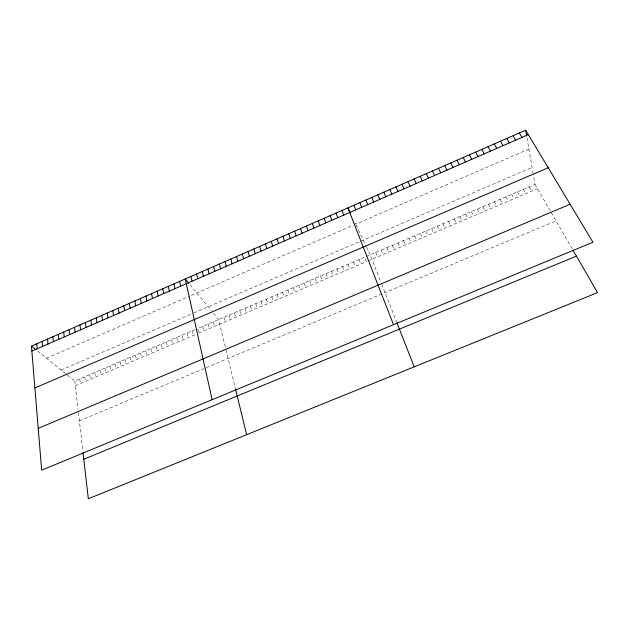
<?xml version="1.0" encoding="UTF-8"?>
<svg xmlns="http://www.w3.org/2000/svg" width="629" height="629" viewBox="0 0 629 629"><rect width="100%" height="100%" fill="white"/><g stroke="black" fill="none" stroke-linecap="round" stroke-linejoin="round"><path stroke-width="0.47" stroke-dasharray="3.15 2.36" d="M46.46 358.208L189.746 296.086M191.318 295.41L353.16 225.253M528.918 149.057L355.66 224.168L354.52 221.77M61.17 370.033L192.034 313.737M193.826 312.975L359.953 241.505M360.763 241.159L532.079 167.456M67.374 375.026L74.788 380.977L195.006 329.627M366.188 256.506L534.988 184.399L533.408 175.184M75.331 385.695L196.028 334.251M198.654 333.126L366.337 261.648L364.608 257.182L197.624 328.511L198.45 332.206M367.926 260.972L537.473 188.7M79.372 420.872L205.455 367.973M206.359 367.595L556.06 220.858M37.543 351.037L66.698 374.475M189.958 284.662L211.352 310.687M213.451 313.242L218.625 319.54L225.536 347.971M534.988 184.399L550.367 211.014M551.311 212.641L572.532 249.343M529.146 186.899L531.607 191.2M523.32 189.384L525.758 193.701M517.502 191.869L519.916 196.193M511.699 194.353L514.082 198.678M505.905 196.822L508.263 201.154M500.126 199.299L502.453 203.631M494.355 201.76L496.658 206.1M488.591 204.221L490.872 208.569M482.844 206.674L485.093 211.029M477.104 209.127L479.329 213.49M471.38 211.572L473.582 215.936M465.664 214.017L467.834 218.389M459.956 216.455L462.111 220.826M454.264 218.884L456.387 223.264M448.579 221.314L450.679 225.701M356.038 224.978L366.023 246.081M366.369 246.812L370.159 254.808L381.017 282.413M442.91 223.735L444.986 228.13M437.249 226.149L439.294 230.552M431.596 228.563L433.625 232.974M425.959 230.977L427.956 235.388M420.329 233.383L422.303 237.793M414.715 235.781L416.665 240.199M409.109 238.171L411.028 242.597M403.511 240.561L405.414 244.996M397.921 242.951L399.8 247.386M392.347 245.334L394.202 249.776M386.788 247.708L388.612 252.158M381.229 250.083L383.037 254.533M375.686 252.449L377.471 256.907M381.677 284.104L396.632 322.111M359.065 259.549L360.771 264.023M353.537 261.908L355.22 266.389M348.018 264.266L349.677 268.756M342.506 266.625L344.142 271.115M337.01 268.968L338.622 273.466M331.522 271.319L333.111 275.817M326.042 273.654L327.607 278.16M320.57 275.989L322.119 280.503M315.113 278.325L316.639 282.838M309.672 280.652L311.166 285.165M304.232 282.971L305.71 287.492M298.806 285.291L300.261 289.82M293.389 287.602L294.82 292.139M287.988 289.914L289.395 294.451M282.594 292.218L283.97 296.762M277.208 294.514L278.568 299.066M271.83 296.809L273.167 301.362M266.468 299.105L267.781 303.665M261.106 301.393L262.403 305.953M255.767 303.673L257.033 308.241M250.428 305.953L251.679 310.529M245.106 308.226L246.332 312.802M239.791 310.498L240.993 315.082M234.483 312.762L235.663 317.354M229.184 315.027L230.348 319.618M223.9 317.283L225.04 321.883M225.96 349.7L235.458 388.793M213.357 321.789L214.458 326.388M208.105 324.029L209.182 328.645M202.86 326.27L203.914 330.885M192.395 330.744L193.402 335.367M187.175 332.969L188.165 337.6M181.97 335.194L182.937 339.825M176.773 337.419L177.716 342.05M171.583 339.636L172.511 344.275M166.402 341.846L167.306 346.493M161.236 344.055L162.117 348.702M156.071 346.257L156.935 350.911M150.921 348.458L151.762 353.113M145.779 350.652L146.604 355.314M140.652 352.845L141.454 357.508M527 137.877L533.258 174.335M135.526 355.031L136.312 359.702M130.415 357.217L131.178 361.887M125.313 359.395L126.052 364.073M120.218 361.573L120.941 366.251M115.131 363.743L115.83 368.429M110.059 365.913L110.735 370.607M104.988 368.075L105.648 372.769M99.932 370.237L100.577 374.939M94.885 372.392L95.506 377.093M89.845 374.546L90.45 379.248M84.813 376.692L85.395 381.402M79.797 378.839L80.355 383.548M74.788 380.977L78.035 409.227M78.444 412.789L82.847 451.079"/><path stroke-width="0.94" d="M31.45 346.139L525.687 130.219L592.935 242.236L41.663 470.178L31.45 346.139L36.026 349.818M31.859 351.068L528.336 134.63M34.894 387.944L548.205 167.739M38.22 428.365L570.118 204.236M83.783 459.256L576.447 256.129M188.786 283.239L185.256 278.946L212.115 399.698M519.373 132.971L521.991 137.397M513.075 135.722L515.662 140.149M572.964 250.09L597.55 292.634L88.327 498.781L83.028 452.707M506.793 138.466L509.348 142.909M500.527 141.21L503.051 145.653M494.268 143.939L496.761 148.397M488.025 146.667L490.486 151.125M481.79 149.387L484.228 153.861M475.571 152.108L477.977 156.582M469.368 154.82L471.742 159.302M463.18 157.525L465.523 162.015M457 160.222L459.312 164.719M450.828 162.919L453.116 167.416M444.679 165.608L446.936 170.113M438.539 168.289L440.764 172.802M432.414 170.962L434.608 175.491M426.297 173.635L428.467 178.164M350.298 212.846L347.947 207.869L393.495 324.698M420.196 176.301L422.334 180.838M414.102 178.966L416.217 183.511M408.024 181.616L410.108 186.168M401.962 184.266L404.015 188.826M395.908 186.907L397.937 191.475M389.87 189.549L391.867 194.125M383.847 192.183L385.813 196.759M377.832 194.809L379.774 199.393M371.825 197.435L373.744 202.027M365.842 200.046L367.721 204.645M359.859 202.664L361.714 207.263M353.899 205.266L355.723 209.882M396.938 322.889L414.228 366.849M341.972 210.479L343.748 215.102M336.012 213.082L337.757 217.713M330.068 215.676L331.782 220.315M324.132 218.271L325.822 222.918M318.211 220.858L319.87 225.512M312.298 223.444L313.934 228.099M306.402 226.015L308.006 230.678M300.513 228.586L302.093 233.257M294.639 231.157L296.196 235.836M288.774 233.721L290.299 238.399M282.924 236.276L284.426 240.962M277.082 238.823L278.561 243.517M271.256 241.371L272.711 246.073M265.446 243.91L266.869 248.62M259.643 246.442L261.035 251.16M253.849 248.974L255.217 253.691M248.07 251.498L249.414 256.223M242.299 254.022L243.62 258.755M236.543 256.538L237.841 261.271M230.804 259.046L232.07 263.787M225.064 261.546L226.306 266.295M219.348 264.046L220.559 268.803M213.632 266.547L214.827 271.303M207.94 269.031L209.103 273.796M235.655 389.587L246.623 434.702M202.247 271.516L203.387 276.288M196.578 274L197.687 278.773M190.909 276.469L192.002 281.257M179.619 281.407L180.657 286.203M173.989 283.868L175.004 288.664M168.368 286.321L169.358 291.125M162.762 288.774L163.729 293.578M157.164 291.219L158.107 296.031M151.573 293.657L152.493 298.476M145.999 296.094L146.895 300.921M140.44 298.523L141.305 303.351M134.889 300.945L135.73 305.788M525.687 130.219L526.67 135.966M129.346 303.367L130.164 308.21M123.819 305.788L124.613 310.632M118.299 308.194L119.07 313.045M112.788 310.6L113.535 315.459M107.292 313.006L108.015 317.865M101.804 315.404L102.503 320.271M96.323 317.794L97.008 322.669M90.859 320.185L91.52 325.059M85.41 322.567L86.039 327.45M79.962 324.941L80.575 329.832M74.529 327.316L75.118 332.206M69.111 329.682L69.67 334.581M63.694 332.049L64.237 336.955M58.3 334.408L58.811 339.314M52.907 336.767L53.402 341.681M47.529 339.117L48.001 344.032M42.159 341.461L42.607 346.382M36.796 343.804L37.229 348.725"/></g></svg>
